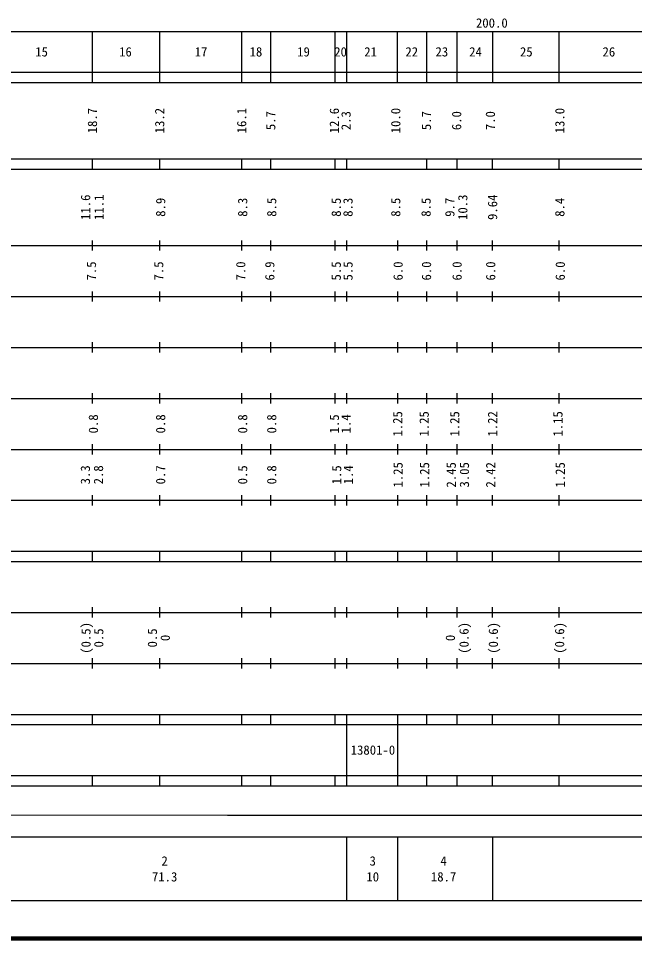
# Model space of a CAD drawing. Units: millimetres on the paper, enlarged 1000 times. Extents: x 40000 to 680000, y 20000 to 380000.
# Drawn here: x 174927 to 295860, y 20000 to 200558 of the extents above; entities that cross this region are included whole.
import ezdxf
from ezdxf.enums import TextEntityAlignment as Align

# ---------------------------------------------------------------- set-up
doc = ezdxf.new("R2010")
doc.units = ezdxf.units.MM
doc.header["$LTSCALE"] = 1000
doc.layers.add('M-TTL', color=2, linetype='Continuous', lineweight=140)
doc.layers.add('M-TTL-BAND', color=7, linetype='Continuous', lineweight=25)
doc.styles.add('ＭＳ ゴシック', font='')
doc.styles.get('ＭＳ ゴシック').set_extended_font_data('MS Gothic')

msp = doc.modelspace()

# ---------------------------------------------------------------- linework, layer by layer
at = {"layer": 'M-TTL'}
msp.add_line((40000, 20000), (680000, 20000), dxfattribs=at)
at = {"layer": 'M-TTL-BAND'}
for p, q in [((68000, 198000), (579000, 198000)), ((189400, 198000), (189400, 188000)), ((202600, 198000), (202600, 188000)), ((218700, 198000), (218700, 188000)), ((224400, 198000), (224400, 188000)), ((237000, 198000), (237000, 188000)), ((239300, 198000), (239300, 188000)), ((249300, 188000), (249300, 198000)), ((255000, 198000), (255000, 188000)), ((261000, 198000), (261000, 188000)), ((268000, 198000), (268000, 188000)), ((281000, 198000), (281000, 188000)), ((40000, 190000), (579000, 190000)), ((40000, 188000), (579000, 188000)), ((40000, 173000), (579000, 173000)), ((189400, 173000), (189400, 171000)), ((202600, 173000), (202600, 171000)), ((218700, 173000), (218700, 171000)), ((224400, 173000), (224400, 171000)), ((237000, 173000), (237000, 171000)), ((239300, 173000), (239300, 171000)), ((255000, 173000), (255000, 171000)), ((261000, 173000), (261000, 171000)), ((268000, 171000), (268000, 173000)), ((281000, 173000), (281000, 171000)), ((40000, 171000), (579000, 171000)), ((40000, 156000), (579000, 156000)), ((189400, 157000), (189400, 155000)), ((202600, 157000), (202600, 155000)), ((218700, 157000), (218700, 155000)), ((224400, 157000), (224400, 155000)), ((237000, 157000), (237000, 155000)), ((239300, 157000), (239300, 155000)), ((249300, 157000), (249300, 155000)), ((255000, 157000), (255000, 155000)), ((261000, 157000), (261000, 155000)), ((268000, 155000), (268000, 157000)), ((281000, 157000), (281000, 155000)), ((189400, 147000), (189400, 145000)), ((202600, 147000), (202600, 145000)), ((218700, 147000), (218700, 145000)), ((224400, 147000), (224400, 145000)), ((237000, 147000), (237000, 145000)), ((239300, 147000), (239300, 145000)), ((249300, 147000), (249300, 145000)), ((255000, 147000), (255000, 145000)), ((261000, 147000), (261000, 145000)), ((268000, 145000), (268000, 147000)), ((281000, 147000), (281000, 145000)), ((46000, 146000), (579000, 146000)), ((52000, 136000), (579000, 136000)), ((189400, 137000), (189400, 135000)), ((202600, 137000), (202600, 135000)), ((218700, 137000), (218700, 135000)), ((224400, 137000), (224400, 135000)), ((237000, 137000), (237000, 135000)), ((239300, 137000), (239300, 135000)), ((249300, 137000), (249300, 135000)), ((255000, 137000), (255000, 135000)), ((261000, 137000), (261000, 135000)), ((268000, 135000), (268000, 137000)), ((281000, 137000), (281000, 135000)), ((189400, 127000), (189400, 125000)), ((202600, 127000), (202600, 125000)), ((218700, 127000), (218700, 125000)), ((224400, 127000), (224400, 125000)), ((237000, 127000), (237000, 125000)), ((239300, 127000), (239300, 125000)), ((249300, 127000), (249300, 125000)), ((255000, 127000), (255000, 125000)), ((261000, 127000), (261000, 125000)), ((268000, 125000), (268000, 127000)), ((281000, 127000), (281000, 125000)), ((46000, 126000), (579000, 126000)), ((52000, 116000), (579000, 116000)), ((189400, 117000), (189400, 115000)), ((202600, 117000), (202600, 115000)), ((218700, 117000), (218700, 115000)), ((224400, 117000), (224400, 115000)), ((237000, 117000), (237000, 115000)), ((239300, 117000), (239300, 115000)), ((249300, 117000), (249300, 115000)), ((255000, 117000), (255000, 115000)), ((261000, 117000), (261000, 115000)), ((268000, 115000), (268000, 117000)), ((281000, 117000), (281000, 115000)), ((189400, 107000), (189400, 105000)), ((202600, 107000), (202600, 105000)), ((218700, 107000), (218700, 105000)), ((224400, 107000), (224400, 105000)), ((237000, 107000), (237000, 105000)), ((239300, 107000), (239300, 105000)), ((249300, 107000), (249300, 105000)), ((255000, 107000), (255000, 105000)), ((261000, 107000), (261000, 105000)), ((268000, 105000), (268000, 107000)), ((281000, 107000), (281000, 105000)), ((46000, 106000), (579000, 106000)), ((40000, 96000), (579000, 96000)), ((189400, 96000), (189400, 94000)), ((202600, 96000), (202600, 94000)), ((218700, 96000), (218700, 94000)), ((224400, 96000), (224400, 94000)), ((237000, 96000), (237000, 94000)), ((239300, 96000), (239300, 94000)), ((249300, 96000), (249300, 94000)), ((255000, 96000), (255000, 94000)), ((261000, 96000), (261000, 94000)), ((268000, 94000), (268000, 96000)), ((281000, 96000), (281000, 94000)), ((40000, 94000), (579000, 94000)), ((189400, 85000), (189400, 83000)), ((202600, 85000), (202600, 83000)), ((218700, 85000), (218700, 83000)), ((224400, 85000), (224400, 83000)), ((237000, 85000), (237000, 83000)), ((239300, 85000), (239300, 83000)), ((249300, 85000), (249300, 83000)), ((255000, 85000), (255000, 83000)), ((261000, 85000), (261000, 83000)), ((268000, 83000), (268000, 85000)), ((281000, 85000), (281000, 83000)), ((49000, 84000), (579000, 84000)), ((189400, 75000), (189400, 73000)), ((202600, 75000), (202600, 73000)), ((218700, 75000), (218700, 73000)), ((224400, 75000), (224400, 73000)), ((237000, 75000), (237000, 73000)), ((239300, 75000), (239300, 73000)), ((249300, 75000), (249300, 73000)), ((255000, 75000), (255000, 73000)), ((261000, 75000), (261000, 73000)), ((268000, 73000), (268000, 75000)), ((281000, 75000), (281000, 73000)), ((40000, 74000), (579000, 74000)), ((40000, 64000), (579000, 64000)), ((189400, 64000), (189400, 62000)), ((202600, 64000), (202600, 62000)), ((218700, 64000), (218700, 62000)), ((224400, 64000), (224400, 62000)), ((237000, 64000), (237000, 62000)), ((239300, 64000), (239300, 62000)), ((239300, 64000), (239300, 62000)), ((249300, 64000), (249300, 62000)), ((255000, 64000), (255000, 62000)), ((261000, 64000), (261000, 62000)), ((268000, 62000), (268000, 64000)), ((281000, 64000), (281000, 62000)), ((40000, 62000), (579000, 62000)), ((239300, 62000), (239300, 52000)), ((249300, 62000), (249300, 52000)), ((40000, 52000), (579000, 52000)), ((189400, 52000), (189400, 50000)), ((202600, 52000), (202600, 50000)), ((218700, 52000), (218700, 50000)), ((224400, 52000), (224400, 50000)), ((237000, 52000), (237000, 50000)), ((239300, 52000), (239300, 50000)), ((239300, 52000), (239300, 50000)), ((249300, 52000), (249300, 50000)), ((255000, 52000), (255000, 50000)), ((261000, 52000), (261000, 50000)), ((268000, 50000), (268000, 52000)), ((281000, 52000), (281000, 50000)), ((40000, 50000), (579000, 50000)), ((70805, 44406), (215943, 44235)), ((215943, 44235), (545482, 44235)), ((40000, 40000), (579000, 40000)), ((45000, 40000), (579000, 40000)), ((239300, 40000), (239300, 27500)), ((249300, 40000), (249300, 27500)), ((249300, 40000), (249300, 27500)), ((268000, 40000), (268000, 27500)), ((68000, 27500), (579000, 27500))]:
    msp.add_line(p, q, dxfattribs=at)

# ---------------------------------------------------------------- texts
at = {"layer": 'M-TTL-BAND', "style": 'ＭＳ ゴシック'}
msp.add_text('200.0', height=1833, dxfattribs=at).set_placement((267844, 198195), align=Align.BOTTOM_CENTER)
for s, p in [('15', (179481, 194000)), ('16', (195939, 194000)), ('17', (210774, 194000)), ('18', (221540, 194000)), ('19', (230885, 194000)), ('20', (238158, 194000)), ('21', (244051, 194000)), ('22', (252125, 194000)), ('23', (258033, 194012)), ('24', (264644, 194000)), ('25', (274607, 194000)), ('26', (290813, 194000)), ('13801-0', (244504, 57000)), ('2', (203629, 35238)), ('3', (244464, 35238)), ('4', (258372, 35238)), ('71.3', (203629, 32131)), ('10', (244464, 32131)), ('18.7', (258372, 32131))]:
    msp.add_text(s, height=1833, dxfattribs=at).set_placement(p, align=Align.MIDDLE_CENTER)
for s, p in [('18.7', (189442, 180500)), ('13.2', (202642, 180500)), ('16.1', (218742, 180500)), ('12.6', (236922, 180500)), ('10.0', (248972, 180500)), ('13.0', (281173, 180500)), ('5.7', (224442, 180500)), ('2.3', (239222, 180500)), ('5.7', (254994, 180500)), ('6.0', (260923, 180500)), ('7.0', (267541, 180500)), ('11.6', (188104, 163500)), ('11.1', (190729, 163500)), ('8.9', (202829, 163500)), ('8.3', (218929, 163500)), ('8.5', (224629, 163500)), ('8.5', (237297, 163500)), ('8.3', (239597, 163500)), ('8.5', (248972, 163500)), ('8.5', (254922, 163500)), ('9.7', (259592, 163500)), ('10.3', (262131, 163500)), ('9.64', (267978, 163500)), ('8.4', (281173, 163500)), ('7.5', (189254, 151000)), ('7.5', (202454, 151000)), ('7.0', (218554, 151000)), ('6.9', (224254, 151000)), ('5.5', (237297, 151000)), ('5.5', (239597, 151000)), ('6.0', (249431, 151000)), ('6.0', (255006, 151000)), ('6.0', (261006, 151000)), ('6.0', (267603, 151000)), ('6.0', (281257, 151000)), ('1.25', (249347, 121000)), ('1.25', (254547, 121000)), ('1.25', (260548, 121000)), ('1.22', (267978, 121000)), ('1.15', (280798, 121000)), ('0.8', (189629, 121000)), ('0.8', (202829, 121000)), ('0.8', (218929, 121000)), ('0.8', (224629, 121000)), ('1.5', (236922, 121000)), ('1.4', (239222, 121000)), ('3.3', (188058, 111000)), ('2.8', (190633, 111000)), ('0.7', (202829, 111000)), ('0.5', (218929, 111000)), ('0.8', (224629, 111000)), ('1.5', (237380, 111000)), ('1.4', (239680, 111000)), ('1.25', (249431, 111000)), ('1.25', (254631, 111000)), ('2.45', (259860, 111000)), ('3.05', (262451, 111000)), ('2.42', (267603, 111000)), ('1.25', (281257, 111000)), ('(0.5)', (188175, 79000)), ('(0.6)', (262380, 79000)), ('(0.6)', (268123, 79000)), ('(0.6)', (281131, 79000)), ('0.5', (190687, 79000)), ('0.5', (201211, 79000)), ('0', (203736, 79000)), ('0', (259689, 79000))]:
    msp.add_text(s, height=1833, rotation=90, dxfattribs=at).set_placement(p, align=Align.MIDDLE_CENTER)

doc.saveas('drawing.dxf')
